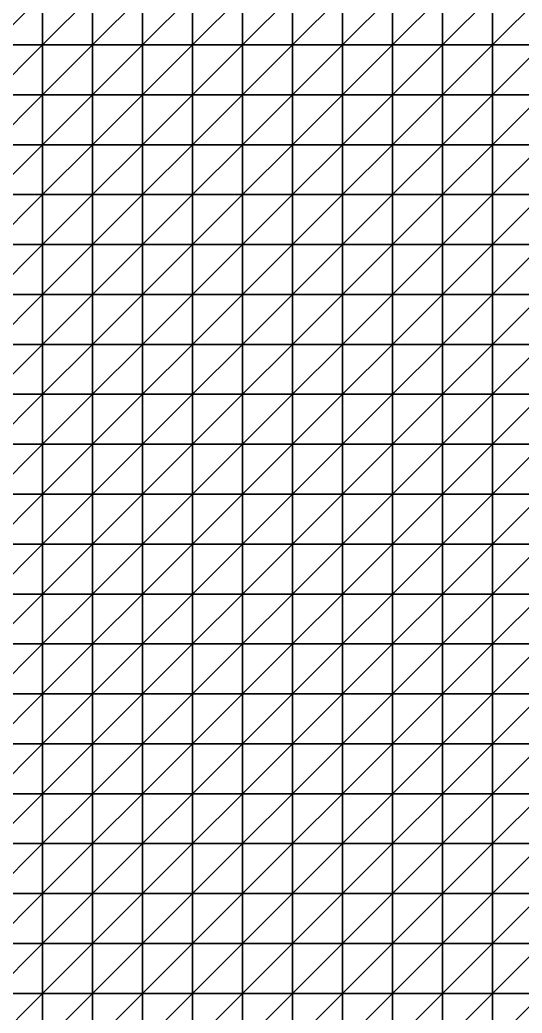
# Model space of a CAD drawing. Header units: metres. Extents: x 351000 to 353000, y 7455000 to 7457000.
# Drawn here: x 352238.7 to 352489.9, y 7455490.1 to 7455987.5 of the extents above; entities that cross this region are included whole.
import ezdxf

# ---------------------------------------------------------------- set-up
doc = ezdxf.new("R2010")
doc.units = ezdxf.units.M

msp = doc.modelspace()

# ---------------------------------------------------------------- linework, layer by layer
at = {"layer": 'BASE_OF_LEACHED_CAP_BOLC'}
for points in [[(352225, 7455975, 1236.3), (352250, 7455975, 1242.67), (352250, 7456000, 1236.33)], [(352225, 7455975, 1236.3), (352250, 7456000, 1236.33), (352225, 7456000, 1229.86)], [(352250, 7455975, 1242.67), (352275, 7455975, 1248.99), (352275, 7456000, 1243.04)], [(352250, 7455975, 1242.67), (352275, 7456000, 1243.04), (352250, 7456000, 1236.33)], [(352275, 7455975, 1248.99), (352300, 7455975, 1254.61), (352300, 7456000, 1249.25)], [(352275, 7455975, 1248.99), (352300, 7456000, 1249.25), (352275, 7456000, 1243.04)], [(352300, 7455975, 1254.61), (352325, 7455975, 1259.24), (352325, 7456000, 1254.52)], [(352300, 7455975, 1254.61), (352325, 7456000, 1254.52), (352300, 7456000, 1249.25)], [(352325, 7455975, 1259.24), (352350, 7455975, 1262.79), (352350, 7456000, 1258.67)], [(352325, 7455975, 1259.24), (352350, 7456000, 1258.67), (352325, 7456000, 1254.52)], [(352350, 7455975, 1262.79), (352375, 7455975, 1265.27), (352375, 7456000, 1261.62)], [(352350, 7455975, 1262.79), (352375, 7456000, 1261.62), (352350, 7456000, 1258.67)], [(352375, 7455975, 1265.27), (352400, 7455975, 1266.76), (352400, 7456000, 1263.38)], [(352375, 7455975, 1265.27), (352400, 7456000, 1263.38), (352375, 7456000, 1261.62)], [(352400, 7455975, 1266.76), (352425, 7455975, 1267.43), (352425, 7456000, 1264.13)], [(352400, 7455975, 1266.76), (352425, 7456000, 1264.13), (352400, 7456000, 1263.38)], [(352425, 7455975, 1267.43), (352450, 7455975, 1267.52), (352450, 7456000, 1264.13)], [(352425, 7455975, 1267.43), (352450, 7456000, 1264.13), (352425, 7456000, 1264.13)], [(352450, 7455975, 1267.52), (352475, 7455975, 1267.26), (352475, 7456000, 1263.72)], [(352450, 7455975, 1267.52), (352475, 7456000, 1263.72), (352450, 7456000, 1264.13)], [(352475, 7455975, 1267.26), (352500, 7455975, 1266.84), (352500, 7456000, 1263.18)], [(352475, 7455975, 1267.26), (352500, 7456000, 1263.18), (352475, 7456000, 1263.72)], [(352225, 7455950, 1244.53), (352250, 7455950, 1250.71), (352250, 7455975, 1242.67)], [(352225, 7455950, 1244.53), (352250, 7455975, 1242.67), (352225, 7455975, 1236.3)], [(352250, 7455950, 1250.71), (352275, 7455950, 1256.46), (352275, 7455975, 1248.99)], [(352250, 7455950, 1250.71), (352275, 7455975, 1248.99), (352250, 7455975, 1242.67)], [(352275, 7455950, 1256.46), (352300, 7455950, 1261.26), (352300, 7455975, 1254.61)], [(352275, 7455950, 1256.46), (352300, 7455975, 1254.61), (352275, 7455975, 1248.99)], [(352300, 7455950, 1261.26), (352325, 7455950, 1264.95), (352325, 7455975, 1259.24)], [(352300, 7455950, 1261.26), (352325, 7455975, 1259.24), (352300, 7455975, 1254.61)], [(352325, 7455950, 1264.95), (352350, 7455950, 1267.59), (352350, 7455975, 1262.79)], [(352325, 7455950, 1264.95), (352350, 7455975, 1262.79), (352325, 7455975, 1259.24)], [(352350, 7455950, 1267.59), (352375, 7455950, 1269.3), (352375, 7455975, 1265.27)], [(352350, 7455950, 1267.59), (352375, 7455975, 1265.27), (352350, 7455975, 1262.79)], [(352375, 7455950, 1269.3), (352400, 7455950, 1270.24), (352400, 7455975, 1266.76)], [(352375, 7455950, 1269.3), (352400, 7455975, 1266.76), (352375, 7455975, 1265.27)], [(352400, 7455950, 1270.24), (352425, 7455950, 1270.61), (352425, 7455975, 1267.43)], [(352400, 7455950, 1270.24), (352425, 7455975, 1267.43), (352400, 7455975, 1266.76)], [(352425, 7455950, 1270.61), (352450, 7455950, 1270.6), (352450, 7455975, 1267.52)], [(352425, 7455950, 1270.61), (352450, 7455975, 1267.52), (352425, 7455975, 1267.43)], [(352450, 7455950, 1270.6), (352475, 7455950, 1270.38), (352475, 7455975, 1267.26)], [(352450, 7455950, 1270.6), (352475, 7455975, 1267.26), (352450, 7455975, 1267.52)], [(352475, 7455950, 1270.38), (352500, 7455950, 1269.99), (352500, 7455975, 1266.84)], [(352475, 7455950, 1270.38), (352500, 7455975, 1266.84), (352475, 7455975, 1267.26)], [(352225, 7455925, 1254.12), (352250, 7455925, 1259.98), (352250, 7455950, 1250.71)], [(352225, 7455925, 1254.12), (352250, 7455950, 1250.71), (352225, 7455950, 1244.53)], [(352250, 7455925, 1259.98), (352275, 7455925, 1264.93), (352275, 7455950, 1256.46)], [(352250, 7455925, 1259.98), (352275, 7455950, 1256.46), (352250, 7455950, 1250.71)], [(352275, 7455925, 1264.93), (352300, 7455925, 1268.62), (352300, 7455950, 1261.26)], [(352275, 7455925, 1264.93), (352300, 7455950, 1261.26), (352275, 7455950, 1256.46)], [(352300, 7455925, 1268.62), (352325, 7455925, 1271.06), (352325, 7455950, 1264.95)], [(352300, 7455925, 1268.62), (352325, 7455950, 1264.95), (352300, 7455950, 1261.26)], [(352325, 7455925, 1271.06), (352350, 7455925, 1272.47), (352350, 7455950, 1267.59)], [(352325, 7455925, 1271.06), (352350, 7455950, 1267.59), (352325, 7455950, 1264.95)], [(352350, 7455925, 1272.47), (352375, 7455925, 1273.12), (352375, 7455950, 1269.3)], [(352350, 7455925, 1272.47), (352375, 7455950, 1269.3), (352350, 7455950, 1267.59)], [(352375, 7455925, 1273.12), (352400, 7455925, 1273.27), (352400, 7455950, 1270.24)], [(352375, 7455925, 1273.12), (352400, 7455950, 1270.24), (352375, 7455950, 1269.3)], [(352400, 7455925, 1273.27), (352425, 7455925, 1273.15), (352425, 7455950, 1270.61)], [(352400, 7455925, 1273.27), (352425, 7455950, 1270.61), (352400, 7455950, 1270.24)], [(352425, 7455925, 1273.15), (352450, 7455925, 1272.92), (352450, 7455950, 1270.6)], [(352425, 7455925, 1273.15), (352450, 7455950, 1270.6), (352425, 7455950, 1270.61)], [(352450, 7455925, 1272.92), (352475, 7455925, 1272.65), (352475, 7455950, 1270.38)], [(352450, 7455925, 1272.92), (352475, 7455950, 1270.38), (352450, 7455950, 1270.6)], [(352475, 7455925, 1272.65), (352500, 7455925, 1272.28), (352500, 7455950, 1269.99)], [(352475, 7455925, 1272.65), (352500, 7455950, 1269.99), (352475, 7455950, 1270.38)], [(352225, 7455900, 1264.38), (352250, 7455900, 1269.74), (352250, 7455925, 1259.98)], [(352225, 7455900, 1264.38), (352250, 7455925, 1259.98), (352225, 7455925, 1254.12)], [(352250, 7455900, 1269.74), (352275, 7455900, 1273.68), (352275, 7455925, 1264.93)], [(352250, 7455900, 1269.74), (352275, 7455925, 1264.93), (352250, 7455925, 1259.98)], [(352275, 7455900, 1273.68), (352300, 7455900, 1276.01), (352300, 7455925, 1268.62)], [(352275, 7455900, 1273.68), (352300, 7455925, 1268.62), (352275, 7455925, 1264.93)], [(352300, 7455900, 1276.01), (352325, 7455900, 1276.94), (352325, 7455925, 1271.06)], [(352300, 7455900, 1276.01), (352325, 7455925, 1271.06), (352300, 7455925, 1268.62)], [(352325, 7455900, 1276.94), (352350, 7455900, 1276.87), (352350, 7455925, 1272.47)], [(352325, 7455900, 1276.94), (352350, 7455925, 1272.47), (352325, 7455925, 1271.06)], [(352350, 7455900, 1276.87), (352375, 7455900, 1276.25), (352375, 7455925, 1273.12)], [(352350, 7455900, 1276.87), (352375, 7455925, 1273.12), (352350, 7455925, 1272.47)], [(352375, 7455900, 1276.25), (352400, 7455900, 1275.45), (352400, 7455925, 1273.27)], [(352375, 7455900, 1276.25), (352400, 7455925, 1273.27), (352375, 7455925, 1273.12)], [(352400, 7455900, 1275.45), (352425, 7455900, 1274.74), (352425, 7455925, 1273.15)], [(352400, 7455900, 1275.45), (352425, 7455925, 1273.15), (352400, 7455925, 1273.27)], [(352425, 7455900, 1274.74), (352450, 7455900, 1274.25), (352450, 7455925, 1272.92)], [(352425, 7455900, 1274.74), (352450, 7455925, 1272.92), (352425, 7455925, 1273.15)], [(352450, 7455900, 1274.25), (352475, 7455900, 1273.94), (352475, 7455925, 1272.65)], [(352450, 7455900, 1274.25), (352475, 7455925, 1272.65), (352450, 7455925, 1272.92)], [(352475, 7455900, 1273.94), (352500, 7455900, 1273.65), (352500, 7455925, 1272.28)], [(352475, 7455900, 1273.94), (352500, 7455925, 1272.28), (352475, 7455925, 1272.65)], [(352225, 7455875, 1274.5), (352250, 7455875, 1279.21), (352250, 7455900, 1269.74)], [(352225, 7455875, 1274.5), (352250, 7455900, 1269.74), (352225, 7455900, 1264.38)], [(352250, 7455875, 1279.21), (352275, 7455875, 1281.97), (352275, 7455900, 1273.68)], [(352250, 7455875, 1279.21), (352275, 7455900, 1273.68), (352250, 7455900, 1269.74)], [(352275, 7455875, 1281.97), (352300, 7455875, 1282.78), (352300, 7455900, 1276.01)], [(352275, 7455875, 1281.97), (352300, 7455900, 1276.01), (352275, 7455900, 1273.68)], [(352300, 7455875, 1282.78), (352325, 7455875, 1282.05), (352325, 7455900, 1276.94)], [(352300, 7455875, 1282.78), (352325, 7455900, 1276.94), (352300, 7455900, 1276.01)], [(352325, 7455875, 1282.05), (352350, 7455875, 1280.39), (352350, 7455900, 1276.87)], [(352325, 7455875, 1282.05), (352350, 7455900, 1276.87), (352325, 7455900, 1276.94)], [(352350, 7455875, 1280.39), (352375, 7455875, 1278.42), (352375, 7455900, 1276.25)], [(352350, 7455875, 1280.39), (352375, 7455900, 1276.25), (352350, 7455900, 1276.87)], [(352375, 7455875, 1278.42), (352400, 7455875, 1276.65), (352400, 7455900, 1275.45)], [(352375, 7455875, 1278.42), (352400, 7455900, 1275.45), (352375, 7455900, 1276.25)], [(352400, 7455875, 1276.65), (352425, 7455875, 1275.35), (352425, 7455900, 1274.74)], [(352400, 7455875, 1276.65), (352425, 7455900, 1274.74), (352400, 7455900, 1275.45)], [(352425, 7455875, 1275.35), (352450, 7455875, 1274.62), (352450, 7455900, 1274.25)], [(352425, 7455875, 1275.35), (352450, 7455900, 1274.25), (352425, 7455900, 1274.74)], [(352450, 7455875, 1274.62), (352475, 7455875, 1274.36), (352475, 7455900, 1273.94)], [(352450, 7455875, 1274.62), (352475, 7455900, 1273.94), (352450, 7455900, 1274.25)], [(352475, 7455875, 1274.36), (352500, 7455875, 1274.26), (352500, 7455900, 1273.65)], [(352475, 7455875, 1274.36), (352500, 7455900, 1273.65), (352475, 7455900, 1273.94)], [(352225, 7455850, 1283.66), (352250, 7455850, 1287.61), (352250, 7455875, 1279.21)], [(352225, 7455850, 1283.66), (352250, 7455875, 1279.21), (352225, 7455875, 1274.5)], [(352250, 7455850, 1287.61), (352275, 7455850, 1289.12), (352275, 7455875, 1281.97)], [(352250, 7455850, 1287.61), (352275, 7455875, 1281.97), (352250, 7455875, 1279.21)], [(352275, 7455850, 1289.12), (352300, 7455850, 1288.39), (352300, 7455875, 1282.78)], [(352275, 7455850, 1289.12), (352300, 7455875, 1282.78), (352275, 7455875, 1281.97)], [(352300, 7455850, 1288.39), (352325, 7455850, 1286.02), (352325, 7455875, 1282.05)], [(352300, 7455850, 1288.39), (352325, 7455875, 1282.05), (352300, 7455875, 1282.78)], [(352325, 7455850, 1286.02), (352350, 7455850, 1282.83), (352350, 7455875, 1280.39)], [(352325, 7455850, 1286.02), (352350, 7455875, 1280.39), (352325, 7455875, 1282.05)], [(352350, 7455850, 1282.83), (352375, 7455850, 1279.61), (352375, 7455875, 1278.42)], [(352350, 7455850, 1282.83), (352375, 7455875, 1278.42), (352350, 7455875, 1280.39)], [(352375, 7455850, 1279.61), (352400, 7455850, 1276.96), (352400, 7455875, 1276.65)], [(352375, 7455850, 1279.61), (352400, 7455875, 1276.65), (352375, 7455875, 1278.42)], [(352400, 7455850, 1276.96), (352425, 7455850, 1275.19), (352425, 7455875, 1275.35)], [(352400, 7455850, 1276.96), (352425, 7455875, 1275.35), (352400, 7455875, 1276.65)], [(352425, 7455850, 1275.19), (352450, 7455850, 1274.34), (352450, 7455875, 1274.62)], [(352425, 7455850, 1275.19), (352450, 7455875, 1274.62), (352425, 7455875, 1275.35)], [(352450, 7455850, 1274.34), (352475, 7455850, 1274.22), (352475, 7455875, 1274.36)], [(352450, 7455850, 1274.34), (352475, 7455875, 1274.36), (352450, 7455875, 1274.62)], [(352475, 7455850, 1274.22), (352500, 7455850, 1274.42), (352500, 7455875, 1274.26)], [(352475, 7455850, 1274.22), (352500, 7455875, 1274.26), (352475, 7455875, 1274.36)], [(352225, 7455825, 1291.16), (352250, 7455825, 1294.34), (352250, 7455850, 1287.61)], [(352225, 7455825, 1291.16), (352250, 7455850, 1287.61), (352225, 7455850, 1283.66)], [(352250, 7455825, 1294.34), (352275, 7455825, 1294.68), (352275, 7455850, 1289.12)], [(352250, 7455825, 1294.34), (352275, 7455850, 1289.12), (352250, 7455850, 1287.61)], [(352275, 7455825, 1294.68), (352300, 7455825, 1292.54), (352300, 7455850, 1288.39)], [(352275, 7455825, 1294.68), (352300, 7455850, 1288.39), (352275, 7455850, 1289.12)], [(352300, 7455825, 1292.54), (352325, 7455825, 1288.73), (352325, 7455850, 1286.02)], [(352300, 7455825, 1292.54), (352325, 7455850, 1286.02), (352300, 7455850, 1288.39)], [(352325, 7455825, 1288.73), (352350, 7455825, 1284.24), (352350, 7455850, 1282.83)], [(352325, 7455825, 1288.73), (352350, 7455850, 1282.83), (352325, 7455850, 1286.02)], [(352350, 7455825, 1284.24), (352375, 7455825, 1280.01), (352375, 7455850, 1279.61)], [(352350, 7455825, 1284.24), (352375, 7455850, 1279.61), (352350, 7455850, 1282.83)], [(352375, 7455825, 1280.01), (352400, 7455825, 1276.71), (352400, 7455850, 1276.96)], [(352375, 7455825, 1280.01), (352400, 7455850, 1276.96), (352375, 7455850, 1279.61)], [(352400, 7455825, 1276.71), (352425, 7455825, 1274.65), (352425, 7455850, 1275.19)], [(352400, 7455825, 1276.71), (352425, 7455850, 1275.19), (352400, 7455850, 1276.96)], [(352425, 7455825, 1274.65), (352450, 7455825, 1273.83), (352450, 7455850, 1274.34)], [(352425, 7455825, 1274.65), (352450, 7455850, 1274.34), (352425, 7455850, 1275.19)], [(352450, 7455825, 1273.83), (352475, 7455825, 1273.95), (352475, 7455850, 1274.22)], [(352450, 7455825, 1273.83), (352475, 7455850, 1274.22), (352450, 7455850, 1274.34)], [(352475, 7455825, 1273.95), (352500, 7455825, 1274.53), (352500, 7455850, 1274.42)], [(352475, 7455825, 1273.95), (352500, 7455850, 1274.42), (352475, 7455850, 1274.22)], [(352225, 7455800, 1296.56), (352250, 7455800, 1299.06), (352250, 7455825, 1294.34)], [(352225, 7455800, 1296.56), (352250, 7455825, 1294.34), (352225, 7455825, 1291.16)], [(352250, 7455800, 1299.06), (352275, 7455800, 1298.41), (352275, 7455825, 1294.68)], [(352250, 7455800, 1299.06), (352275, 7455825, 1294.68), (352250, 7455825, 1294.34)], [(352275, 7455800, 1298.41), (352300, 7455800, 1295.14), (352300, 7455825, 1292.54)], [(352275, 7455800, 1298.41), (352300, 7455825, 1292.54), (352275, 7455825, 1294.68)], [(352300, 7455800, 1295.14), (352325, 7455800, 1290.23), (352325, 7455825, 1288.73)], [(352300, 7455800, 1295.14), (352325, 7455825, 1288.73), (352300, 7455825, 1292.54)], [(352325, 7455800, 1290.23), (352350, 7455800, 1284.81), (352350, 7455825, 1284.24)], [(352325, 7455800, 1290.23), (352350, 7455825, 1284.24), (352325, 7455825, 1288.73)], [(352350, 7455800, 1284.81), (352375, 7455800, 1279.93), (352375, 7455825, 1280.01)], [(352350, 7455800, 1284.81), (352375, 7455825, 1280.01), (352350, 7455825, 1284.24)], [(352375, 7455800, 1279.93), (352400, 7455800, 1276.29), (352400, 7455825, 1276.71)], [(352375, 7455800, 1279.93), (352400, 7455825, 1276.71), (352375, 7455825, 1280.01)], [(352400, 7455800, 1276.29), (352425, 7455800, 1274.17), (352425, 7455825, 1274.65)], [(352400, 7455800, 1276.29), (352425, 7455825, 1274.65), (352400, 7455825, 1276.71)], [(352425, 7455800, 1274.17), (352450, 7455800, 1273.51), (352450, 7455825, 1273.83)], [(352425, 7455800, 1274.17), (352450, 7455825, 1273.83), (352425, 7455825, 1274.65)], [(352450, 7455800, 1273.51), (352475, 7455800, 1273.96), (352475, 7455825, 1273.95)], [(352450, 7455800, 1273.51), (352475, 7455825, 1273.95), (352450, 7455825, 1273.83)], [(352475, 7455800, 1273.96), (352500, 7455800, 1274.93), (352500, 7455825, 1274.53)], [(352475, 7455800, 1273.96), (352500, 7455825, 1274.53), (352475, 7455825, 1273.95)], [(352225, 7455775, 1299.7), (352250, 7455775, 1301.66), (352250, 7455800, 1299.06)], [(352225, 7455775, 1299.7), (352250, 7455800, 1299.06), (352225, 7455800, 1296.56)], [(352250, 7455775, 1301.66), (352275, 7455775, 1300.3), (352275, 7455800, 1298.41)], [(352250, 7455775, 1301.66), (352275, 7455800, 1298.41), (352250, 7455800, 1299.06)], [(352275, 7455775, 1300.3), (352300, 7455775, 1296.29), (352300, 7455800, 1295.14)], [(352275, 7455775, 1300.3), (352300, 7455800, 1295.14), (352275, 7455800, 1298.41)], [(352300, 7455775, 1296.29), (352325, 7455775, 1290.71), (352325, 7455800, 1290.23)], [(352300, 7455775, 1296.29), (352325, 7455800, 1290.23), (352300, 7455800, 1295.14)], [(352325, 7455775, 1290.71), (352350, 7455775, 1284.82), (352350, 7455800, 1284.81)], [(352325, 7455775, 1290.71), (352350, 7455800, 1284.81), (352325, 7455800, 1290.23)], [(352350, 7455775, 1284.82), (352375, 7455775, 1279.71), (352375, 7455800, 1279.93)], [(352350, 7455775, 1284.82), (352375, 7455800, 1279.93), (352350, 7455800, 1284.81)], [(352375, 7455775, 1279.71), (352400, 7455775, 1276.06), (352400, 7455800, 1276.29)], [(352375, 7455775, 1279.71), (352400, 7455800, 1276.29), (352375, 7455800, 1279.93)], [(352400, 7455775, 1276.06), (352425, 7455775, 1274.13), (352425, 7455800, 1274.17)], [(352400, 7455775, 1276.06), (352425, 7455800, 1274.17), (352400, 7455800, 1276.29)], [(352425, 7455775, 1274.13), (352450, 7455775, 1273.76), (352450, 7455800, 1273.51)], [(352425, 7455775, 1274.13), (352450, 7455800, 1273.51), (352425, 7455800, 1274.17)], [(352450, 7455775, 1273.76), (352475, 7455775, 1274.55), (352475, 7455800, 1273.96)], [(352450, 7455775, 1273.76), (352475, 7455800, 1273.96), (352450, 7455800, 1273.51)], [(352475, 7455775, 1274.55), (352500, 7455775, 1275.85), (352500, 7455800, 1274.93)], [(352475, 7455775, 1274.55), (352500, 7455800, 1274.93), (352475, 7455800, 1273.96)], [(352225, 7455750, 1300.66), (352250, 7455750, 1302.25), (352250, 7455775, 1301.66)], [(352225, 7455750, 1300.66), (352250, 7455775, 1301.66), (352225, 7455775, 1299.7)], [(352250, 7455750, 1302.25), (352275, 7455750, 1300.49), (352275, 7455775, 1300.3)], [(352250, 7455750, 1302.25), (352275, 7455775, 1300.3), (352250, 7455775, 1301.66)], [(352275, 7455750, 1300.49), (352300, 7455750, 1296.15), (352300, 7455775, 1296.29)], [(352275, 7455750, 1300.49), (352300, 7455775, 1296.29), (352275, 7455775, 1300.3)], [(352300, 7455750, 1296.15), (352325, 7455750, 1290.38), (352325, 7455775, 1290.71)], [(352300, 7455750, 1296.15), (352325, 7455775, 1290.71), (352300, 7455775, 1296.29)], [(352325, 7455750, 1290.38), (352350, 7455750, 1284.5), (352350, 7455775, 1284.82)], [(352325, 7455750, 1290.38), (352350, 7455775, 1284.82), (352325, 7455775, 1290.71)], [(352350, 7455750, 1284.5), (352375, 7455750, 1279.58), (352375, 7455775, 1279.71)], [(352350, 7455750, 1284.5), (352375, 7455775, 1279.71), (352350, 7455775, 1284.82)], [(352375, 7455750, 1279.58), (352400, 7455750, 1276.27), (352400, 7455775, 1276.06)], [(352375, 7455750, 1279.58), (352400, 7455775, 1276.06), (352375, 7455775, 1279.71)], [(352400, 7455750, 1276.27), (352425, 7455750, 1274.72), (352425, 7455775, 1274.13)], [(352400, 7455750, 1276.27), (352425, 7455775, 1274.13), (352400, 7455775, 1276.06)], [(352425, 7455750, 1274.72), (352450, 7455750, 1274.74), (352450, 7455775, 1273.76)], [(352425, 7455750, 1274.72), (352450, 7455775, 1273.76), (352425, 7455775, 1274.13)], [(352450, 7455750, 1274.74), (352475, 7455750, 1275.83), (352475, 7455775, 1274.55)], [(352450, 7455750, 1274.74), (352475, 7455775, 1274.55), (352450, 7455775, 1273.76)], [(352475, 7455750, 1275.83), (352500, 7455750, 1277.33), (352500, 7455775, 1275.85)], [(352475, 7455750, 1275.83), (352500, 7455775, 1275.85), (352475, 7455775, 1274.55)], [(352225, 7455725, 1299.7), (352250, 7455725, 1301.06), (352250, 7455750, 1302.25)], [(352225, 7455725, 1299.7), (352250, 7455750, 1302.25), (352225, 7455750, 1300.66)], [(352250, 7455725, 1301.06), (352275, 7455725, 1299.19), (352275, 7455750, 1300.49)], [(352250, 7455725, 1301.06), (352275, 7455750, 1300.49), (352250, 7455750, 1302.25)], [(352275, 7455725, 1299.19), (352300, 7455725, 1294.89), (352300, 7455750, 1296.15)], [(352275, 7455725, 1299.19), (352300, 7455750, 1296.15), (352275, 7455750, 1300.49)], [(352300, 7455725, 1294.89), (352325, 7455725, 1289.38), (352325, 7455750, 1290.38)], [(352300, 7455725, 1294.89), (352325, 7455750, 1290.38), (352300, 7455750, 1296.15)], [(352325, 7455725, 1289.38), (352350, 7455725, 1283.95), (352350, 7455750, 1284.5)], [(352325, 7455725, 1289.38), (352350, 7455750, 1284.5), (352325, 7455750, 1290.38)], [(352350, 7455725, 1283.95), (352375, 7455725, 1279.63), (352375, 7455750, 1279.58)], [(352350, 7455725, 1283.95), (352375, 7455750, 1279.58), (352350, 7455750, 1284.5)], [(352375, 7455725, 1279.63), (352400, 7455725, 1276.95), (352400, 7455750, 1276.27)], [(352375, 7455725, 1279.63), (352400, 7455750, 1276.27), (352375, 7455750, 1279.58)], [(352400, 7455725, 1276.95), (352425, 7455725, 1275.98), (352425, 7455750, 1274.72)], [(352400, 7455725, 1276.95), (352425, 7455750, 1274.72), (352400, 7455750, 1276.27)], [(352425, 7455725, 1275.98), (352450, 7455725, 1276.42), (352450, 7455750, 1274.74)], [(352425, 7455725, 1275.98), (352450, 7455750, 1274.74), (352425, 7455750, 1274.72)], [(352450, 7455725, 1276.42), (352475, 7455725, 1277.73), (352475, 7455750, 1275.83)], [(352450, 7455725, 1276.42), (352475, 7455750, 1275.83), (352450, 7455750, 1274.74)], [(352475, 7455725, 1277.73), (352500, 7455725, 1279.25), (352500, 7455750, 1277.33)], [(352475, 7455725, 1277.73), (352500, 7455750, 1277.33), (352475, 7455750, 1275.83)], [(352225, 7455700, 1297.15), (352250, 7455700, 1298.35), (352250, 7455725, 1301.06)], [(352225, 7455700, 1297.15), (352250, 7455725, 1301.06), (352225, 7455725, 1299.7)], [(352250, 7455700, 1298.35), (352275, 7455700, 1296.55), (352275, 7455725, 1299.19)], [(352250, 7455700, 1298.35), (352275, 7455725, 1299.19), (352250, 7455725, 1301.06)], [(352275, 7455700, 1296.55), (352300, 7455700, 1292.6), (352300, 7455725, 1294.89)], [(352275, 7455700, 1296.55), (352300, 7455725, 1294.89), (352275, 7455725, 1299.19)], [(352300, 7455700, 1292.6), (352325, 7455700, 1287.71), (352325, 7455725, 1289.38)], [(352300, 7455700, 1292.6), (352325, 7455725, 1289.38), (352300, 7455725, 1294.89)], [(352325, 7455700, 1287.71), (352350, 7455700, 1283.11), (352350, 7455725, 1283.95)], [(352325, 7455700, 1287.71), (352350, 7455725, 1283.95), (352325, 7455725, 1289.38)], [(352350, 7455700, 1283.11), (352375, 7455700, 1279.72), (352375, 7455725, 1279.63)], [(352350, 7455700, 1283.11), (352375, 7455725, 1279.63), (352350, 7455725, 1283.95)], [(352375, 7455700, 1279.72), (352400, 7455700, 1277.94), (352400, 7455725, 1276.95)], [(352375, 7455700, 1279.72), (352400, 7455725, 1276.95), (352375, 7455725, 1279.63)], [(352400, 7455700, 1277.94), (352425, 7455700, 1277.7), (352425, 7455725, 1275.98)], [(352400, 7455700, 1277.94), (352425, 7455725, 1275.98), (352400, 7455725, 1276.95)], [(352425, 7455700, 1277.7), (352450, 7455700, 1278.6), (352450, 7455725, 1276.42)], [(352425, 7455700, 1277.7), (352450, 7455725, 1276.42), (352425, 7455725, 1275.98)], [(352450, 7455700, 1278.6), (352475, 7455700, 1280.04), (352475, 7455725, 1277.73)], [(352450, 7455700, 1278.6), (352475, 7455725, 1277.73), (352450, 7455725, 1276.42)], [(352475, 7455700, 1280.04), (352500, 7455700, 1281.37), (352500, 7455725, 1279.25)], [(352475, 7455700, 1280.04), (352500, 7455725, 1279.25), (352475, 7455725, 1277.73)], [(352225, 7455675, 1293.29), (352250, 7455675, 1294.29), (352250, 7455700, 1298.35)], [(352225, 7455675, 1293.29), (352250, 7455700, 1298.35), (352225, 7455700, 1297.15)], [(352250, 7455675, 1294.29), (352275, 7455675, 1292.65), (352275, 7455700, 1296.55)], [(352250, 7455675, 1294.29), (352275, 7455700, 1296.55), (352250, 7455700, 1298.35)], [(352275, 7455675, 1292.65), (352300, 7455675, 1289.25), (352300, 7455700, 1292.6)], [(352275, 7455675, 1292.65), (352300, 7455700, 1292.6), (352275, 7455700, 1296.55)], [(352300, 7455675, 1289.25), (352325, 7455675, 1285.25), (352325, 7455700, 1287.71)], [(352300, 7455675, 1289.25), (352325, 7455700, 1287.71), (352300, 7455700, 1292.6)], [(352325, 7455675, 1285.25), (352350, 7455675, 1281.78), (352350, 7455700, 1283.11)], [(352325, 7455675, 1285.25), (352350, 7455700, 1283.11), (352325, 7455700, 1287.71)], [(352350, 7455675, 1281.78), (352375, 7455675, 1279.6), (352375, 7455700, 1279.72)], [(352350, 7455675, 1281.78), (352375, 7455700, 1279.72), (352350, 7455700, 1283.11)], [(352375, 7455675, 1279.6), (352400, 7455675, 1278.94), (352400, 7455700, 1277.94)], [(352375, 7455675, 1279.6), (352400, 7455700, 1277.94), (352375, 7455700, 1279.72)], [(352400, 7455675, 1278.94), (352425, 7455675, 1279.56), (352425, 7455700, 1277.7)], [(352400, 7455675, 1278.94), (352425, 7455700, 1277.7), (352400, 7455700, 1277.94)], [(352425, 7455675, 1279.56), (352450, 7455675, 1280.94), (352450, 7455700, 1278.6)], [(352425, 7455675, 1279.56), (352450, 7455700, 1278.6), (352425, 7455700, 1277.7)], [(352450, 7455675, 1280.94), (352475, 7455675, 1281.64), (352475, 7455700, 1280.04)], [(352450, 7455675, 1280.94), (352475, 7455700, 1280.04), (352450, 7455700, 1278.6)], [(352475, 7455675, 1281.64), (352500, 7455675, 1279.72), (352500, 7455700, 1281.37)], [(352475, 7455675, 1281.64), (352500, 7455700, 1281.37), (352475, 7455700, 1280.04)], [(352225, 7455650, 1288.32), (352250, 7455650, 1288.98), (352250, 7455675, 1294.29)], [(352225, 7455650, 1288.32), (352250, 7455675, 1294.29), (352225, 7455675, 1293.29)], [(352250, 7455650, 1288.98), (352275, 7455650, 1287.49), (352275, 7455675, 1292.65)], [(352250, 7455650, 1288.98), (352275, 7455675, 1292.65), (352250, 7455675, 1294.29)], [(352275, 7455650, 1287.49), (352300, 7455650, 1284.73), (352300, 7455675, 1289.25)], [(352275, 7455650, 1287.49), (352300, 7455675, 1289.25), (352275, 7455675, 1292.65)], [(352300, 7455650, 1284.73), (352325, 7455650, 1281.79), (352325, 7455675, 1285.25)], [(352300, 7455650, 1284.73), (352325, 7455675, 1285.25), (352300, 7455675, 1289.25)], [(352325, 7455650, 1281.79), (352350, 7455650, 1279.67), (352350, 7455675, 1281.78)], [(352325, 7455650, 1281.79), (352350, 7455675, 1281.78), (352325, 7455675, 1285.25)], [(352350, 7455650, 1279.67), (352375, 7455650, 1278.93), (352375, 7455675, 1279.6)], [(352350, 7455650, 1279.67), (352375, 7455675, 1279.6), (352350, 7455675, 1281.78)], [(352375, 7455650, 1278.93), (352400, 7455650, 1279.57), (352400, 7455675, 1278.94)], [(352375, 7455650, 1278.93), (352400, 7455675, 1278.94), (352375, 7455675, 1279.6)], [(352400, 7455650, 1279.57), (352425, 7455650, 1281.17), (352425, 7455675, 1279.56)], [(352400, 7455650, 1279.57), (352425, 7455675, 1279.56), (352400, 7455675, 1278.94)], [(352425, 7455650, 1281.17), (352450, 7455650, 1283.07), (352450, 7455675, 1280.94)], [(352425, 7455650, 1281.17), (352450, 7455675, 1280.94), (352425, 7455675, 1279.56)], [(352450, 7455650, 1283.07), (352475, 7455650, 1281.12), (352475, 7455675, 1281.64)], [(352450, 7455650, 1283.07), (352475, 7455675, 1281.64), (352450, 7455675, 1280.94)], [(352475, 7455650, 1281.12), (352500, 7455650, 1278.77), (352500, 7455675, 1279.72)], [(352475, 7455650, 1281.12), (352500, 7455675, 1279.72), (352475, 7455675, 1281.64)], [(352225, 7455625, 1282.35), (352250, 7455625, 1282.46), (352250, 7455650, 1288.98)], [(352225, 7455625, 1282.35), (352250, 7455650, 1288.98), (352225, 7455650, 1288.32)], [(352250, 7455625, 1282.46), (352275, 7455625, 1281.04), (352275, 7455650, 1287.49)], [(352250, 7455625, 1282.46), (352275, 7455650, 1287.49), (352250, 7455650, 1288.98)], [(352275, 7455625, 1281.04), (352300, 7455625, 1278.94), (352300, 7455650, 1284.73)], [(352275, 7455625, 1281.04), (352300, 7455650, 1284.73), (352275, 7455650, 1287.49)], [(352300, 7455625, 1278.94), (352325, 7455625, 1277.17), (352325, 7455650, 1281.79)], [(352300, 7455625, 1278.94), (352325, 7455650, 1281.79), (352300, 7455650, 1284.73)], [(352325, 7455625, 1277.17), (352350, 7455625, 1276.55), (352350, 7455650, 1279.67)], [(352325, 7455625, 1277.17), (352350, 7455650, 1279.67), (352325, 7455650, 1281.79)], [(352350, 7455625, 1276.55), (352375, 7455625, 1277.41), (352375, 7455650, 1278.93)], [(352350, 7455625, 1276.55), (352375, 7455650, 1278.93), (352350, 7455650, 1279.67)], [(352375, 7455625, 1277.41), (352400, 7455625, 1279.51), (352400, 7455650, 1279.57)], [(352375, 7455625, 1277.41), (352400, 7455650, 1279.57), (352375, 7455650, 1278.93)], [(352400, 7455625, 1279.51), (352425, 7455625, 1282.2), (352425, 7455650, 1281.17)], [(352400, 7455625, 1279.51), (352425, 7455650, 1281.17), (352400, 7455650, 1279.57)], [(352425, 7455625, 1282.2), (352450, 7455625, 1284.67), (352450, 7455650, 1283.07)], [(352425, 7455625, 1282.2), (352450, 7455650, 1283.07), (352425, 7455650, 1281.17)], [(352450, 7455625, 1284.67), (352475, 7455625, 1283.55), (352475, 7455650, 1281.12)], [(352450, 7455625, 1284.67), (352475, 7455650, 1281.12), (352450, 7455650, 1283.07)], [(352475, 7455625, 1283.55), (352500, 7455625, 1280.96), (352500, 7455650, 1278.77)], [(352475, 7455625, 1283.55), (352500, 7455650, 1278.77), (352475, 7455650, 1281.12)], [(352225, 7455600, 1275.44), (352250, 7455600, 1274.78), (352250, 7455625, 1282.46)], [(352225, 7455600, 1275.44), (352250, 7455625, 1282.46), (352225, 7455625, 1282.35)], [(352250, 7455600, 1274.78), (352275, 7455600, 1273.3), (352275, 7455625, 1281.04)], [(352250, 7455600, 1274.78), (352275, 7455625, 1281.04), (352250, 7455625, 1282.46)], [(352275, 7455600, 1273.3), (352300, 7455600, 1271.85), (352300, 7455625, 1278.94)], [(352275, 7455600, 1273.3), (352300, 7455625, 1278.94), (352275, 7455625, 1281.04)], [(352300, 7455600, 1271.85), (352325, 7455600, 1271.31), (352325, 7455625, 1277.17)], [(352300, 7455600, 1271.85), (352325, 7455625, 1277.17), (352300, 7455625, 1278.94)], [(352325, 7455600, 1271.31), (352350, 7455600, 1272.29), (352350, 7455625, 1276.55)], [(352325, 7455600, 1271.31), (352350, 7455625, 1276.55), (352325, 7455625, 1277.17)], [(352350, 7455600, 1272.29), (352375, 7455600, 1274.88), (352375, 7455625, 1277.41)], [(352350, 7455600, 1272.29), (352375, 7455625, 1277.41), (352350, 7455625, 1276.55)], [(352375, 7455600, 1274.88), (352400, 7455600, 1278.55), (352400, 7455625, 1279.51)], [(352375, 7455600, 1274.88), (352400, 7455625, 1279.51), (352375, 7455625, 1277.41)], [(352400, 7455600, 1278.55), (352425, 7455600, 1282.42), (352425, 7455625, 1282.2)], [(352400, 7455600, 1278.55), (352425, 7455625, 1282.2), (352400, 7455625, 1279.51)], [(352425, 7455600, 1282.42), (352450, 7455600, 1285.52), (352450, 7455625, 1284.67)], [(352425, 7455600, 1282.42), (352450, 7455625, 1284.67), (352425, 7455625, 1282.2)], [(352450, 7455600, 1285.52), (352475, 7455600, 1287.03), (352475, 7455625, 1283.55)], [(352450, 7455600, 1285.52), (352475, 7455625, 1283.55), (352450, 7455625, 1284.67)], [(352475, 7455600, 1287.03), (352500, 7455600, 1285.09), (352500, 7455625, 1280.96)], [(352475, 7455600, 1287.03), (352500, 7455625, 1280.96), (352475, 7455625, 1283.55)], [(352225, 7455575, 1267.7), (352250, 7455575, 1266.1), (352250, 7455600, 1274.78)], [(352225, 7455575, 1267.7), (352250, 7455600, 1274.78), (352225, 7455600, 1275.44)], [(352250, 7455575, 1266.1), (352275, 7455575, 1264.46), (352275, 7455600, 1273.3)], [(352250, 7455575, 1266.1), (352275, 7455600, 1273.3), (352250, 7455600, 1274.78)], [(352275, 7455575, 1264.46), (352300, 7455575, 1263.62), (352300, 7455600, 1271.85)], [(352275, 7455575, 1264.46), (352300, 7455600, 1271.85), (352275, 7455600, 1273.3)], [(352300, 7455575, 1263.62), (352325, 7455575, 1264.33), (352325, 7455600, 1271.31)], [(352300, 7455575, 1263.62), (352325, 7455600, 1271.31), (352300, 7455600, 1271.85)], [(352325, 7455575, 1264.33), (352350, 7455575, 1266.97), (352350, 7455600, 1272.29)], [(352325, 7455575, 1264.33), (352350, 7455600, 1272.29), (352325, 7455600, 1271.31)], [(352350, 7455575, 1266.97), (352375, 7455575, 1271.35), (352375, 7455600, 1274.88)], [(352350, 7455575, 1266.97), (352375, 7455600, 1274.88), (352350, 7455600, 1272.29)], [(352375, 7455575, 1271.35), (352400, 7455575, 1276.66), (352400, 7455600, 1278.55)], [(352375, 7455575, 1271.35), (352400, 7455600, 1278.55), (352375, 7455600, 1274.88)], [(352400, 7455575, 1276.66), (352425, 7455575, 1281.76), (352425, 7455600, 1282.42)], [(352400, 7455575, 1276.66), (352425, 7455600, 1282.42), (352400, 7455600, 1278.55)], [(352425, 7455575, 1281.76), (352450, 7455575, 1285.54), (352450, 7455600, 1285.52)], [(352425, 7455575, 1281.76), (352450, 7455600, 1285.52), (352425, 7455600, 1282.42)], [(352450, 7455575, 1285.54), (352475, 7455575, 1287.13), (352475, 7455600, 1287.03)], [(352450, 7455575, 1285.54), (352475, 7455600, 1287.03), (352450, 7455600, 1285.52)], [(352475, 7455575, 1287.13), (352500, 7455575, 1286.06), (352500, 7455600, 1285.09)], [(352475, 7455575, 1287.13), (352500, 7455600, 1285.09), (352475, 7455600, 1287.03)], [(352225, 7455550, 1259.38), (352250, 7455550, 1256.73), (352250, 7455575, 1266.1)], [(352225, 7455550, 1259.38), (352250, 7455575, 1266.1), (352225, 7455575, 1267.7)], [(352250, 7455550, 1256.73), (352275, 7455550, 1254.88), (352275, 7455575, 1264.46)], [(352250, 7455550, 1256.73), (352275, 7455575, 1264.46), (352250, 7455575, 1266.1)], [(352275, 7455550, 1254.88), (352300, 7455550, 1254.64), (352300, 7455575, 1263.62)], [(352275, 7455550, 1254.88), (352300, 7455575, 1263.62), (352275, 7455575, 1264.46)], [(352300, 7455550, 1254.64), (352325, 7455550, 1256.59), (352325, 7455575, 1264.33)], [(352300, 7455550, 1254.64), (352325, 7455575, 1264.33), (352300, 7455575, 1263.62)], [(352325, 7455550, 1256.59), (352350, 7455550, 1260.89), (352350, 7455575, 1266.97)], [(352325, 7455550, 1256.59), (352350, 7455575, 1266.97), (352325, 7455575, 1264.33)], [(352350, 7455550, 1260.89), (352375, 7455550, 1267.04), (352375, 7455575, 1271.35)], [(352350, 7455550, 1260.89), (352375, 7455575, 1271.35), (352350, 7455575, 1266.97)], [(352375, 7455550, 1267.04), (352400, 7455550, 1273.97), (352400, 7455575, 1276.66)], [(352375, 7455550, 1267.04), (352400, 7455575, 1276.66), (352375, 7455575, 1271.35)], [(352400, 7455550, 1273.97), (352425, 7455550, 1280.3), (352425, 7455575, 1281.76)], [(352400, 7455550, 1273.97), (352425, 7455575, 1281.76), (352400, 7455575, 1276.66)], [(352425, 7455550, 1280.3), (352450, 7455550, 1284.77), (352450, 7455575, 1285.54)], [(352425, 7455550, 1280.3), (352450, 7455575, 1285.54), (352425, 7455575, 1281.76)], [(352450, 7455550, 1284.77), (352475, 7455550, 1286.47), (352475, 7455575, 1287.13)], [(352450, 7455550, 1284.77), (352475, 7455575, 1287.13), (352450, 7455575, 1285.54)], [(352475, 7455550, 1286.47), (352500, 7455550, 1285), (352500, 7455575, 1286.06)], [(352475, 7455550, 1286.47), (352500, 7455575, 1286.06), (352475, 7455575, 1287.13)], [(352225, 7455525, 1250.9), (352250, 7455525, 1247.23), (352250, 7455550, 1256.73)], [(352225, 7455525, 1250.9), (352250, 7455550, 1256.73), (352225, 7455550, 1259.38)], [(352250, 7455525, 1247.23), (352275, 7455525, 1245.17), (352275, 7455550, 1254.88)], [(352250, 7455525, 1247.23), (352275, 7455550, 1254.88), (352250, 7455550, 1256.73)], [(352275, 7455525, 1245.17), (352300, 7455525, 1245.5), (352300, 7455550, 1254.64)], [(352275, 7455525, 1245.17), (352300, 7455550, 1254.64), (352275, 7455550, 1254.88)], [(352300, 7455525, 1245.5), (352325, 7455525, 1248.66), (352325, 7455550, 1256.59)], [(352300, 7455525, 1245.5), (352325, 7455550, 1256.59), (352300, 7455550, 1254.64)], [(352325, 7455525, 1248.66), (352350, 7455525, 1254.54), (352350, 7455550, 1260.89)], [(352325, 7455525, 1248.66), (352350, 7455550, 1260.89), (352325, 7455550, 1256.59)], [(352350, 7455525, 1254.54), (352375, 7455525, 1262.36), (352375, 7455550, 1267.04)], [(352350, 7455525, 1254.54), (352375, 7455550, 1267.04), (352350, 7455550, 1260.89)], [(352375, 7455525, 1262.36), (352400, 7455525, 1270.77), (352400, 7455550, 1273.97)], [(352375, 7455525, 1262.36), (352400, 7455550, 1273.97), (352375, 7455550, 1267.04)], [(352400, 7455525, 1270.77), (352425, 7455525, 1278.23), (352425, 7455550, 1280.3)], [(352400, 7455525, 1270.77), (352425, 7455550, 1280.3), (352400, 7455550, 1273.97)], [(352425, 7455525, 1278.23), (352450, 7455525, 1283.32), (352450, 7455550, 1284.77)], [(352425, 7455525, 1278.23), (352450, 7455550, 1284.77), (352425, 7455550, 1280.3)], [(352450, 7455525, 1283.32), (352475, 7455525, 1285.12), (352475, 7455550, 1286.47)], [(352450, 7455525, 1283.32), (352475, 7455550, 1286.47), (352450, 7455550, 1284.77)], [(352475, 7455525, 1285.12), (352500, 7455525, 1283.31), (352500, 7455550, 1285)], [(352475, 7455525, 1285.12), (352500, 7455550, 1285), (352475, 7455550, 1286.47)], [(352225, 7455500, 1242.83), (352250, 7455500, 1238.28), (352250, 7455525, 1247.23)], [(352225, 7455500, 1242.83), (352250, 7455525, 1247.23), (352225, 7455525, 1250.9)], [(352250, 7455500, 1238.28), (352275, 7455500, 1236.07), (352275, 7455525, 1245.17)], [(352250, 7455500, 1238.28), (352275, 7455525, 1245.17), (352250, 7455525, 1247.23)], [(352275, 7455500, 1236.07), (352300, 7455500, 1236.96), (352300, 7455525, 1245.5)], [(352275, 7455500, 1236.07), (352300, 7455525, 1245.5), (352275, 7455525, 1245.17)], [(352300, 7455500, 1236.96), (352325, 7455500, 1241.23), (352325, 7455525, 1248.66)], [(352300, 7455500, 1236.96), (352325, 7455525, 1248.66), (352300, 7455525, 1245.5)], [(352325, 7455500, 1241.23), (352350, 7455500, 1248.51), (352350, 7455525, 1254.54)], [(352325, 7455500, 1241.23), (352350, 7455525, 1254.54), (352325, 7455525, 1248.66)], [(352350, 7455500, 1248.51), (352375, 7455500, 1257.77), (352375, 7455525, 1262.36)], [(352350, 7455500, 1248.51), (352375, 7455525, 1262.36), (352350, 7455525, 1254.54)], [(352375, 7455500, 1257.77), (352400, 7455500, 1267.44), (352400, 7455525, 1270.77)], [(352375, 7455500, 1257.77), (352400, 7455525, 1270.77), (352375, 7455525, 1262.36)], [(352400, 7455500, 1267.44), (352425, 7455500, 1275.79), (352425, 7455525, 1278.23)], [(352400, 7455500, 1267.44), (352425, 7455525, 1278.23), (352400, 7455525, 1270.77)], [(352425, 7455500, 1275.79), (352450, 7455500, 1281.35), (352450, 7455525, 1283.32)], [(352425, 7455500, 1275.79), (352450, 7455525, 1283.32), (352425, 7455525, 1278.23)], [(352450, 7455500, 1281.35), (352475, 7455500, 1283.18), (352475, 7455525, 1285.12)], [(352450, 7455500, 1281.35), (352475, 7455525, 1285.12), (352450, 7455525, 1283.32)], [(352475, 7455500, 1283.18), (352500, 7455500, 1281.05), (352500, 7455525, 1283.31)], [(352475, 7455500, 1283.18), (352500, 7455525, 1283.31), (352475, 7455525, 1285.12)], [(352225, 7455475, 1235.84), (352250, 7455475, 1230.63), (352250, 7455500, 1238.28)], [(352225, 7455475, 1235.84), (352250, 7455500, 1238.28), (352225, 7455500, 1242.83)], [(352250, 7455475, 1230.63), (352275, 7455475, 1228.38), (352275, 7455500, 1236.07)], [(352250, 7455475, 1230.63), (352275, 7455500, 1236.07), (352250, 7455500, 1238.28)], [(352275, 7455475, 1228.38), (352300, 7455475, 1229.79), (352300, 7455500, 1236.96)], [(352275, 7455475, 1228.38), (352300, 7455500, 1236.96), (352275, 7455500, 1236.07)], [(352300, 7455475, 1229.79), (352325, 7455475, 1235), (352325, 7455500, 1241.23)], [(352300, 7455475, 1229.79), (352325, 7455500, 1241.23), (352300, 7455500, 1236.96)], [(352325, 7455475, 1235), (352350, 7455475, 1243.41), (352350, 7455500, 1248.51)], [(352325, 7455475, 1235), (352350, 7455500, 1248.51), (352325, 7455500, 1241.23)], [(352350, 7455475, 1243.41), (352375, 7455475, 1253.76), (352375, 7455500, 1257.77)], [(352350, 7455475, 1243.41), (352375, 7455500, 1257.77), (352350, 7455500, 1248.51)], [(352375, 7455475, 1253.76), (352400, 7455475, 1264.3), (352400, 7455500, 1267.44)], [(352375, 7455475, 1253.76), (352400, 7455500, 1267.44), (352375, 7455500, 1257.77)], [(352400, 7455475, 1264.3), (352425, 7455475, 1273.21), (352425, 7455500, 1275.79)], [(352400, 7455475, 1264.3), (352425, 7455500, 1275.79), (352400, 7455500, 1267.44)], [(352425, 7455475, 1273.21), (352450, 7455475, 1278.97), (352450, 7455500, 1281.35)], [(352425, 7455475, 1273.21), (352450, 7455500, 1281.35), (352425, 7455500, 1275.79)], [(352450, 7455475, 1278.97), (352475, 7455475, 1280.7), (352475, 7455500, 1283.18)], [(352450, 7455475, 1278.97), (352475, 7455500, 1283.18), (352450, 7455500, 1281.35)], [(352475, 7455475, 1280.7), (352500, 7455475, 1278.27), (352500, 7455500, 1281.05)], [(352475, 7455475, 1280.7), (352500, 7455500, 1281.05), (352475, 7455500, 1283.18)]]:
    msp.add_3dface(points, dxfattribs=at)

doc.saveas('drawing.dxf')
